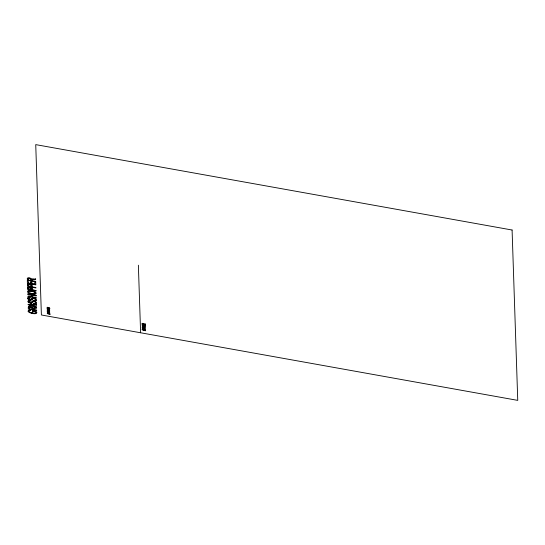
<?xml version="1.0" encoding="UTF-8"?>
<svg xmlns="http://www.w3.org/2000/svg" width="545" height="545" viewBox="0 0 545 545"><rect width="100%" height="100%" fill="white"/><g stroke="black" fill="none" stroke-linecap="round" stroke-linejoin="round"><path stroke-width="0.82" d="M36.454 313.348L36.869 312.38L35.772 311.106M31.058 293.85L30.391 293.646A4.019 1.512 12.2 0 1 28.749 293.006A3.842 1.444 12.2 0 1 27.57 291.936L27.931 290.996M28.715 292.318L28.803 291.357M28.476 306.849L28.251 309.001L36.679 310.486L36.658 310.044L32.932 309.403L32.918 308.872A3.406 1.281 12.2 0 1 32.932 308.702L32.952 308.64M47.265 310.398L47.272 310.888L49.711 311.304L48.628 310.984M28.204 307.435L28.286 307.067M31.93 308.293L31.964 309.226L29.205 308.736L29.587 307.189M28.565 310.35L28.211 311.304M29.593 297.952L29.45 297.979A1.431 0.538 12.2 0 0 29.008 298.047L28.728 298.626M28.844 301.405L28.98 302.032M31.971 280.035A3.406 1.281 12.2 0 0 31.964 280.164L31.978 280.709L35.704 281.349L35.718 281.82L27.305 280.287M30.895 281.772C31.665 286.581 29.58 280.348 31.869 281.922L31.93 283.754L34.832 284.272L34.771 282.242L35.745 282.419L35.82 284.892L27.407 283.359M30.636 278.917L31.011 280.532L28.258 280.014M28.354 283.114L30.963 283.557L28.354 283.114L28.299 281.159L27.325 280.988L27.4 283.38M31.201 285.376L31.331 285.526A3.801 1.431 12.2 0 1 31.433 285.893L31.467 286.725L28.463 286.159M31.303 288.448L31.453 288.639A3.801 1.431 12.2 0 1 31.535 288.966C32.393 290.771 27.747 289.92 28.538 288.38M27.768 294.3C35.166 295.077 28.926 295.731 27.754 293.857L36.174 295.37L36.181 295.833L32.203 295.118L36.188 295.812M31.93 283.754L34.839 284.252M29.444 304.737L33.041 304.825L33.075 306.004L30.609 305.18A9.715 3.658 12.2 0 0 28.974 304.709L29.253 304.703M27.563 288.305L27.57 288.244A7.31 2.752 12.2 0 1 27.618 287.828A7.31 2.752 12.2 0 0 27.577 288.203L27.604 289.524L36.025 291.037L36.011 290.567L32.536 289.974L32.502 288.959M30.309 300.649L30.125 300.622A2.562 0.961 12.2 0 0 29.001 300.547M30.186 301.078L30.316 300.622M35.623 278.945L33.354 279.101A7.167 2.698 12.2 0 0 32.319 279.21M33.552 279.612L35.636 279.462L35.629 278.924M30.602 305.207L30.609 305.18A9.715 3.658 12.2 0 0 28.98 304.689M33.824 300.711L33.851 300.281M36.011 290.594L32.543 289.947M34.308 307.768L36.583 307.618L34.308 307.768A7.167 2.698 12.2 0 0 33.265 307.932A2.895 1.09 12.2 0 0 32.802 308.102L32.768 308.034M35.425 313.089L35.582 312.987A3.754 1.41 12.2 0 0 35.616 311.808A4.06 1.526 12.2 0 0 35.016 311.284C32.557 309.628 34.26 312.796 32.462 311.788M33.947 304.88L36.495 304.948L33.947 304.88L33.994 306.29L36.556 307.101L36.59 308.157L34.424 308.313M33.994 306.29L36.563 307.073M35.602 311.835A4.06 1.526 12.2 0 0 35.009 311.311L35.003 311.284M35.527 310.963L32.414 310.384L32.455 311.815M36.576 307.543L28.122 304.771L28.095 304.321L36.474 304.478L36.488 304.968M47.149 307.244L47.449 307.85L48.198 307.986L48.471 307.489L48.478 308.034L49.323 308.163L49.588 307.632L49.602 308.361L47.177 307.932L47.435 307.271M47.183 308.307L48.887 308.817M47.183 308.136C55.072 309.621 43.001 307.366 49.629 308.961M47.204 308.865L49.002 308.879M47.211 309.056L49.643 309.594M47.579 308.995L49.643 309.342M47.299 311.706L47.286 311.031L47.572 311.624L48.614 311.345L48.621 311.815L49.731 312.135L47.306 311.679M47.361 313.457C54.609 315.024 45.787 313.777 47.361 313.307M48.348 310.929L47.544 310.486M48.655 309.689L47.953 309.792L48.669 310.003M48.914 309.703L49.649 309.567L47.224 309.54L49.677 310.473L48.927 310.105L48.921 309.676L49.649 309.724M49.023 310.541L49.023 310.521A2.071 0.777 12.2 0 0 48.723 310.555L48.723 310.555A2.071 0.777 12.2 0 1 49.023 310.541L49.677 310.473M49.677 310.65L49.03 310.691M142.163 324.527L144.2 325.174M142.163 324.309L145.024 324.847M142.477 323.996L143.369 324.132L142.477 323.996L142.129 323.253L142.15 324.084L145.024 324.575L144.997 323.744L144.684 324.391L143.696 324.214L143.349 323.512L143.362 324.152M142.64 324.541C150.481 326.918 137.401 323.349 145.038 324.977M145.059 325.787L142.633 325.324M143.539 327.634L142.599 327.47M142.64 326.128L142.517 326.094A3.311 1.247 12.2 0 1 143.076 326.264L143.907 326.557L143.9 326.142L142.749 326.108M143.696 324.214L144.691 324.37M142.701 329.766L142.64 329.766A3.311 1.247 12.2 0 1 143.192 329.929L144.03 330.229L144.023 329.814L142.981 329.807M143.86 327.722L145.133 327.92M145.079 326.183L142.197 325.42L144.343 325.222M145.168 328.88L143.866 328.649M144.99 323.764L145.018 324.602M144.003 329.453L143.996 328.996L144.343 329.487M145.045 325.46L142.627 325.351M145.106 327.293L144.52 327.313M143.975 327.218A2.446 0.92 12.2 0 1 144.33 327.17L145.099 326.911L144.227 326.632L144.214 326.155M145.133 328.097L142.265 327.586L142.259 327.061M145.202 329.848C136.434 328.117 149.071 332.034 144.35 330.304L144.336 329.82L145.195 329.691M28.197 310.82L28.183 311.181M27.291 278.488L27.25 278.849M27.761 298.197L27.965 297.815M27.523 278.154L27.298 280.307M36.229 300.445L36.42 299.539A3.536 1.328 12.2 0 0 36.031 299.048L35.827 298.864M28.769 298.265L28.824 298.878M36.454 303.374L36.522 302.611A3.536 1.328 12.2 0 0 36.133 302.121L36.127 302.121M31.426 298.837L30.69 299.525A0.974 0.368 12.2 0 1 30.234 299.532L30.016 299.498M31.419 298.864L31.753 298.428M31.521 301.937L32.346 301.222M32.577 299.069L32.319 299.45M32.571 299.089L32.952 298.674M31.385 302.134L31.011 302.523M32.789 301.998L32.162 302.788A3.147 1.185 12.2 0 1 31.876 302.959L31.596 303.054M32.782 302.019L33.3 301.644M32.319 299.43L32.06 299.723A3.147 1.185 12.2 0 1 31.774 299.886M28.994 300.574A2.296 0.865 12.2 0 0 28.388 300.704L27.863 301.269A5.416 2.037 12.2 0 0 27.856 301.528L27.877 301.61A3.897 1.465 12.2 0 0 28.163 302.08L28.524 302.407A2.105 0.79 12.2 0 0 29.021 302.645L29.157 302.727A2.2 0.824 12.2 0 0 30.363 303.054A1.935 0.729 12.2 0 0 31.494 303.075L31.596 303.027M28.905 301.296L29.11 301.119A1.431 0.538 12.2 0 1 29.553 301.031L29.846 301.024M27.959 297.836L28.292 297.611A2.296 0.865 12.2 0 1 28.899 297.481A2.562 0.961 12.2 0 1 30.029 297.522L30.275 298.026L29.587 297.979M36.236 300.424L36.065 300.567A2.725 1.022 12.2 0 1 35.146 300.799A2.957 1.11 12.2 0 1 34.022 300.758L33.817 300.738M28.442 310.452L28.96 310.18M31.862 298.353L32.468 298.095A2.064 0.777 12.2 0 1 33.579 298.088M27.931 291.023L28.279 290.839M28.796 291.377L31.011 291.173M29.049 302.08L29.519 302.393A1.09 0.409 12.2 0 0 29.989 302.543L30.336 302.604A0.974 0.368 12.2 0 0 30.793 302.598L31.017 302.495M28.633 278.495L28.251 280.041M28.19 297.672L28.286 297.631A2.296 0.865 12.2 0 1 28.892 297.502M33.994 300.322L34.608 300.302A1.574 0.593 12.2 0 0 34.887 300.288L35.132 300.179A2.814 1.056 12.2 0 0 35.48 299.805L35.5 299.723A2.984 1.124 12.2 0 0 35.255 299.157L34.989 298.939M35.153 303.306L35.234 303.252A2.814 1.056 12.2 0 0 35.582 302.877L35.602 302.795A2.984 1.124 12.2 0 0 35.364 302.209L35.091 302.012A1.281 0.484 12.2 0 0 34.853 301.916A1.308 0.49 12.2 0 0 34.117 301.692A1.24 0.47 12.2 0 0 33.436 301.623M27.768 278.045L28.115 277.984M34.362 303.408L34.71 303.374A1.574 0.593 12.2 0 0 34.989 303.361L35.159 303.286M28.626 306.794L29.137 306.672M47.381 310.255L48.301 310.371M36.025 313.525L35.554 313.661M32.346 301.242L32.571 301.167A2.064 0.777 12.2 0 1 33.681 301.16M35.255 313.13L34.362 313.259M28.953 310.207L29.546 310.091M28.585 278.536L29.335 278.502M32.353 298.142L32.462 298.115A2.064 0.777 12.2 0 1 33.579 298.108A2.493 0.94 12.2 0 1 34.069 298.19A2.35 0.886 12.2 0 1 35.023 298.476A2.589 0.974 12.2 0 1 35.323 298.606A2.493 0.94 12.2 0 1 35.895 298.912M28.619 290.764L29.021 290.683M31.494 299.954L31.385 300.002A1.935 0.729 12.2 0 1 30.261 299.982A2.2 0.824 12.2 0 1 29.055 299.655L28.912 299.6A2.105 0.79 12.2 0 1 28.422 299.314L28.061 299.007M29.634 307.203L30.431 307.196M35.452 313.654L34.873 313.716A5.15 1.935 12.2 0 1 30.213 312.837A3.577 1.349 12.2 0 1 28.701 312.033L28.49 311.767M32.843 308.606A3.032 1.138 12.2 0 1 34.015 308.375L34.274 308.3M33.32 279.605L33.041 279.66A3.032 1.138 12.2 0 0 31.889 279.912M144.459 327.313L144.248 327.334A1.036 0.388 12.2 0 0 144.057 327.361M33.906 279.558L35.643 279.442M29.239 290.683L29.852 290.649M34.648 313.225L34.26 313.259M28.245 277.998L28.694 277.97M29.273 306.692L29.648 306.665M29.846 290.676L30.377 290.669M30.479 304.757L30.111 304.744M47.844 309.669L47.558 309.655A2.807 1.056 12.2 0 1 47.953 309.771A2.807 1.056 12.2 0 0 47.483 309.649L47.619 309.635M29.771 304.73L29.348 304.73M29.641 306.692L30.472 306.76M34.062 313.225L32.707 313.096M29.846 301.051L30.377 301.078M30.329 310.119L30.929 310.596A2.943 1.11 12.2 0 0 29.055 311.277A2.943 1.11 12.2 0 0 30.956 312.673M30.241 290.689L31.092 290.744M34.103 303.367L33.64 303.34L33.926 303.783M28.926 278.011L29.519 278.066M142.851 326.775L143.206 326.843M30.649 290.717L31.699 290.832M31.12 291.214L31.61 291.255M33.919 303.81L34.131 303.81A2.957 1.11 12.2 0 0 35.255 303.844A2.725 1.022 12.2 0 0 36.174 303.613M29.403 278.515L29.798 278.563M30.357 307.21L31.079 307.36M31.535 290.832L32.625 291.044M31.603 291.282L32.06 291.337M28.565 289.231L31.576 289.77M145.174 329.03L142.299 328.54L142.279 327.756L142.627 328.451L143.526 328.608L143.846 328.117L143.86 328.669M33.388 311.025L34.996 311.311M32.577 313.048L32.23 313.007M31.855 291.323L33.143 291.589M31.794 294.007L32.06 294.034A4.905 1.846 12.2 0 0 34.158 294.218A4.074 1.533 12.2 0 0 35.65 292.324L35.636 292.263M29.512 278.093L29.941 278.182M30.465 306.787L30.895 306.876M31.801 293.98L30.609 293.707M32.346 313L31.794 312.885M32.434 291.439L32.795 291.527A3.188 1.199 12.2 0 1 34.383 292.093M29.846 278.134L30.241 278.263M32.782 291.057L33.211 291.194M30.902 306.855L31.481 307.053M31.576 312.85L30.963 312.646M29.846 278.577L30.656 278.965M33.068 291.132L34.022 291.452M30.779 293.339L30.104 293.115M30.425 293.217L32.598 293.701A2.984 1.124 12.2 0 0 35.343 293.156A2.984 1.124 12.2 0 0 33.095 291.527M30.152 278.209L30.527 278.359M143.274 326.864L143.785 327.218M143.076 326.264L143.914 326.537M34.028 291.425L34.846 291.8M29.948 293.081L29.682 292.944A2.166 0.818 12.2 0 1 29.335 292.767M31.658 307.101L32.06 307.326M28.946 299.007L29.423 299.3A1.09 0.409 12.2 0 0 29.893 299.45M34.853 291.773L35.323 292.066M31.644 284.974L32.325 285.675L32.434 286.902L35.909 287.494L35.922 287.964L27.502 286.452L27.461 285.233M31.256 278.693L31.596 278.992M32.005 288.203L32.496 288.979M32.448 307.584L32.761 308.061M31.801 307.85L31.896 308.027M28.442 311.706L28.217 311.284M31.637 279.047L31.787 279.278M145.099 326.911L142.218 325.965L145.072 326.21M142.592 327.491L142.579 327.136M138.369 265.204L140.61 332.77M48.655 309.669L48.662 310.023M32.209 295.097L32.257 296.807L36.242 297.495L36.256 297.965L27.836 296.453C27.829 294.559 32.918 298.694 31.242 294.92M31.113 285.355A1.499 0.565 12.2 0 0 29.737 284.824A1.499 0.565 12.2 0 0 28.483 284.953A4.823 1.812 12.2 0 0 28.456 285.308L28.456 286.186M27.461 285.192L27.468 285.13A7.31 2.752 12.2 0 1 27.523 284.728M27.516 287.794A2.521 0.947 12.2 0 1 29.232 287.385A2.521 0.947 12.2 0 1 31.692 288.08M28.551 288.407A4.823 1.812 12.2 0 1 28.585 288.033A1.499 0.565 12.2 0 1 30.997 288.271M28.64 288.046A1.478 0.559 12.2 0 1 29.873 287.923A1.478 0.559 12.2 0 1 31.215 288.448M31.154 288.25A2.432 0.913 12.2 0 1 31.474 288.925M29.226 307.7A2.289 0.865 12.2 0 1 29.485 307.203M32.564 301.187A2.064 0.777 12.2 0 1 33.681 301.181A2.493 0.94 12.2 0 1 34.172 301.262A2.35 0.886 12.2 0 1 35.125 301.548M35.48 301.692A2.493 0.94 12.2 0 1 35.997 301.984M35.425 301.678A2.589 0.974 12.2 0 0 35.125 301.548A2.35 0.886 12.2 0 0 34.178 301.242M31.494 303.047A1.935 0.729 12.2 0 1 30.37 303.027M29.995 302.523A1.09 0.409 12.2 0 1 29.519 302.373M34.982 298.967A1.281 0.484 12.2 0 0 34.751 298.844A1.308 0.49 12.2 0 0 34.022 298.592M33.327 298.571A1.24 0.47 12.2 0 1 34.015 298.619M28.061 299.007A3.897 1.465 12.2 0 1 27.781 298.517L27.761 298.435A5.416 2.037 12.2 0 1 27.768 298.176M35.153 300.772A2.957 1.11 12.2 0 1 34.028 300.738M34.478 293.728A3.59 1.349 12.2 0 1 32.06 293.571M34.26 292.011A2.882 1.083 12.2 0 1 34.43 293.694M27.42 284.701A2.521 0.947 12.2 0 1 29.137 284.286A2.521 0.947 12.2 0 1 31.596 284.987M28.449 285.335A4.823 1.812 12.2 0 1 28.483 284.96M31.051 285.178A2.432 0.913 12.2 0 1 31.372 285.853M32.305 279.231A2.895 1.09 12.2 0 0 31.842 279.428A2.895 1.09 12.2 0 1 32.305 279.21A7.167 2.698 12.2 0 1 33.354 279.101M28.272 279.006A2.289 0.865 12.2 0 1 28.531 278.509M47.64 312.598A0.981 0.368 12.2 0 1 49.207 312.748A0.981 0.368 12.2 0 1 48.914 313.314A0.981 0.368 12.2 0 1 47.579 312.721M512.089 230.017L35.732 144.623L41.393 314.983L517.75 400.377L512.089 230.017M47.817 313.177A1.267 0.477 12.2 0 0 49.793 313.212A1.267 0.477 12.2 0 0 48.062 312.387A1.267 0.477 12.2 0 0 47.817 313.177"/></g></svg>
